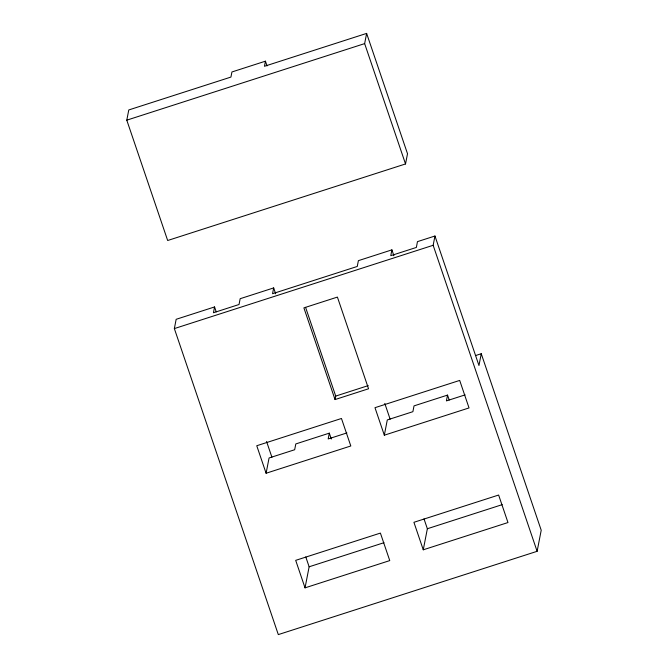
<?xml version="1.0" encoding="UTF-8"?>
<svg xmlns="http://www.w3.org/2000/svg" width="668" height="668" viewBox="0 0 668 668"><rect width="100%" height="100%" fill="white"/><g stroke="black" fill="none" stroke-linecap="round" stroke-linejoin="round"><path stroke-width="1" d="M265.438 61.18L264.453 66.282L366.623 33.4L407.513 153.74L405.526 163.952L167.668 240.505L126.786 120.165L128.774 109.953L230.936 77.07L231.93 71.969L265.438 61.18L267.05 65.907M475.424 355.61L481.252 353.731L541.214 530.233L537.122 551.309L278.314 634.6L174.356 328.589L176.16 319.304L214.562 306.946L216.223 311.847M214.562 306.946L213.434 312.749L239.035 304.508L240.163 298.705L273.671 287.916L275.675 293.803M273.671 287.916L272.544 293.72L357.255 266.457L358.39 260.654L391.899 249.865L393.903 255.761M266.098 473.245L256.754 445.74L341.465 418.477L350.809 445.982L266.098 473.245L269.07 457.972L294.671 449.739L295.799 443.936L329.307 433.148L331.303 439.026M405.526 163.952L364.644 43.612L366.623 33.4M335.044 399.564L303.89 307.873L337.407 297.085L368.552 388.776L335.044 399.564L335.72 396.082L305.577 307.347M329.307 433.148L328.18 438.951L346.892 432.931M305.034 587.857L295.69 560.352L380.401 533.089L389.753 560.594L305.034 587.857L309.134 566.79L305.777 556.92M391.899 249.865L390.772 255.669L416.373 247.436L417.458 241.632L434.96 236.013L478.964 365.513L481.252 353.731M384.325 435.194L374.982 407.689L459.693 380.426L469.036 407.931L384.325 435.194L387.29 419.93L412.891 411.688L414.018 405.885L447.535 395.097L449.197 399.99M537.122 551.309L433.156 245.29L434.96 236.013M447.535 395.097L446.408 400.9L465.103 394.88M423.261 549.806L413.918 522.301L498.629 495.038L507.972 522.543L423.261 549.806L427.361 528.739L424.005 518.869M126.786 120.165L364.644 43.612M174.356 328.589L433.156 245.29M335.72 396.082L368.243 385.611M309.134 566.79L383.991 542.692M427.361 528.739L502.219 504.641M384.776 403.397L390.137 419.187M266.549 441.448L271.918 457.238"/></g></svg>
